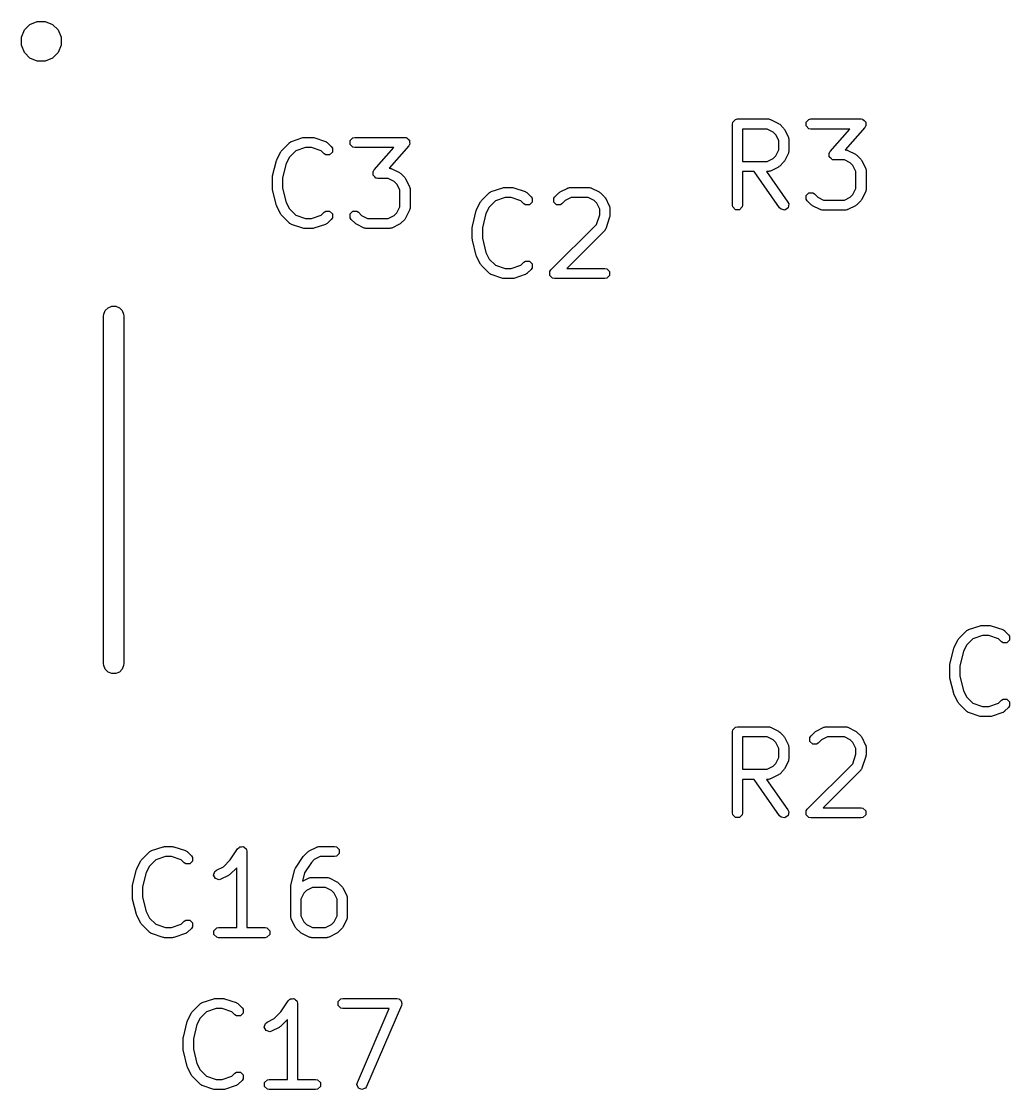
# Model space of a CAD drawing. Header units: inches. Extents: x 2.77 to 6.15, y -3.55 to -1.72.
# Drawn here: x 4.0883 to 4.4722, y -2.1425 to -1.7274 of the extents above; entities that cross this region are included whole.
import ezdxf

# ---------------------------------------------------------------- set-up
doc = ezdxf.new("R2010")
doc.units = ezdxf.units.IN
doc.header["$MEASUREMENT"] = 0
doc.layers.add('F.Silkscreen', color=41, linetype='CONTINUOUS', true_color=0xf2eda1)

msp = doc.modelspace()

# ---------------------------------------------------------------- linework, layer by layer
at = {"layer": 'F.Silkscreen', "linetype": 'CONTINUOUS'}
for p, q in [((4.08834, -1.73354), (4.08952, -1.7307)), ((4.08952, -1.7307), (4.09169, -1.72853)), ((4.09169, -1.72853), (4.09453, -1.72736)), ((4.09453, -1.72736), (4.0976, -1.72736)), ((4.0976, -1.72736), (4.10044, -1.72853)), ((4.10044, -1.72853), (4.10261, -1.7307)), ((4.10261, -1.7307), (4.10379, -1.73354)), ((4.08834, -1.73661), (4.08834, -1.73354)), ((4.10379, -1.73354), (4.10379, -1.73661)), ((4.08952, -1.73945), (4.08834, -1.73661)), ((4.09169, -1.74163), (4.08952, -1.73945)), ((4.10261, -1.73945), (4.10044, -1.74163)), ((4.10379, -1.73661), (4.10261, -1.73945)), ((4.09453, -1.7428), (4.09169, -1.74163)), ((4.0976, -1.7428), (4.09453, -1.7428)), ((4.10044, -1.74163), (4.0976, -1.7428)), ((4.36455, -1.76725), (4.3647, -1.76649)), ((4.36455, -1.79874), (4.36455, -1.76725)), ((4.3647, -1.76649), (4.36576, -1.76543)), ((4.36576, -1.76543), (4.36652, -1.76528)), ((4.36652, -1.76528), (4.37852, -1.76528)), ((4.37852, -1.76528), (4.37861, -1.7653)), ((4.37861, -1.7653), (4.37865, -1.76528)), ((4.37865, -1.76528), (4.37896, -1.76537)), ((4.37896, -1.76537), (4.37927, -1.76543)), ((4.37927, -1.76543), (4.3793, -1.76546)), ((4.3793, -1.76546), (4.3794, -1.76549)), ((4.3794, -1.76549), (4.3824, -1.76699)), ((4.3824, -1.76699), (4.38264, -1.76718)), ((4.38264, -1.76718), (4.38291, -1.76736)), ((4.38291, -1.76736), (4.38441, -1.76886)), ((4.39319, -1.76649), (4.39426, -1.76543)), ((4.39319, -1.768), (4.39319, -1.76649)), ((4.39426, -1.76907), (4.39319, -1.768)), ((4.39426, -1.76543), (4.39501, -1.76528)), ((4.39501, -1.76528), (4.41451, -1.76528)), ((4.41599, -1.76854), (4.40835, -1.77728)), ((4.41451, -1.76528), (4.41506, -1.76539)), ((4.41506, -1.76539), (4.41514, -1.76538)), ((4.41514, -1.76538), (4.41517, -1.76541)), ((4.41517, -1.76541), (4.41526, -1.76543)), ((4.41526, -1.76543), (4.41575, -1.76592)), ((4.41575, -1.76592), (4.41628, -1.76638)), ((4.41627, -1.76806), (4.41599, -1.76854)), ((4.41633, -1.768), (4.41627, -1.76806)), ((4.41628, -1.76638), (4.41628, -1.76645)), ((4.41628, -1.76645), (4.41633, -1.76649)), ((4.41633, -1.76649), (4.41633, -1.76719)), ((4.41633, -1.76719), (4.41638, -1.76788)), ((4.41638, -1.76788), (4.41633, -1.76796)), ((4.41633, -1.76796), (4.41633, -1.768)), ((4.19323, -1.77405), (4.19773, -1.77255)), ((4.19773, -1.77255), (4.19804, -1.77251)), ((4.19804, -1.77251), (4.19835, -1.77244)), ((4.19835, -1.77244), (4.20135, -1.77244)), ((4.20135, -1.77244), (4.20166, -1.77251)), ((4.20166, -1.77251), (4.20197, -1.77255)), ((4.20197, -1.77255), (4.20647, -1.77405)), ((4.21603, -1.77366), (4.21709, -1.77259)), ((4.21709, -1.77259), (4.21785, -1.77244)), ((4.21785, -1.77244), (4.23735, -1.77244)), ((4.23735, -1.77244), (4.23789, -1.77255)), ((4.23789, -1.77255), (4.23798, -1.77255)), ((4.23798, -1.77255), (4.23801, -1.77258)), ((4.23801, -1.77258), (4.2381, -1.77259)), ((4.2381, -1.77259), (4.23859, -1.77308)), ((4.37805, -1.76922), (4.36849, -1.76922)), ((4.36849, -1.76922), (4.36849, -1.78178)), ((4.38035, -1.77037), (4.37805, -1.76922)), ((4.3814, -1.77141), (4.38035, -1.77037)), ((4.38255, -1.77371), (4.3814, -1.77141)), ((4.38441, -1.76886), (4.38458, -1.76912)), ((4.38458, -1.76912), (4.38478, -1.76937)), ((4.38478, -1.76937), (4.38628, -1.77237)), ((4.38628, -1.77237), (4.3863, -1.77246)), ((4.3863, -1.77246), (4.38633, -1.77249)), ((4.38633, -1.77249), (4.38639, -1.7728)), ((4.39501, -1.76922), (4.39426, -1.76907)), ((4.41017, -1.76922), (4.39501, -1.76922)), ((4.40253, -1.77795), (4.41017, -1.76922)), ((4.18946, -1.77752), (4.19246, -1.77452)), ((4.19246, -1.77452), (4.19254, -1.77447)), ((4.19254, -1.77447), (4.19256, -1.77443)), ((4.19256, -1.77443), (4.19284, -1.77427)), ((4.19284, -1.77427), (4.1931, -1.77409)), ((4.1931, -1.77409), (4.19314, -1.77409)), ((4.19314, -1.77409), (4.19323, -1.77405)), ((4.19867, -1.77638), (4.19491, -1.77763)), ((4.20103, -1.77638), (4.19867, -1.77638)), ((4.20479, -1.77763), (4.20103, -1.77638)), ((4.20647, -1.77405), (4.20656, -1.77409)), ((4.20656, -1.77409), (4.2066, -1.77409)), ((4.2066, -1.77409), (4.20686, -1.77427)), ((4.20686, -1.77427), (4.20714, -1.77443)), ((4.20714, -1.77443), (4.20716, -1.77447)), ((4.20716, -1.77447), (4.20724, -1.77452)), ((4.20724, -1.77452), (4.20874, -1.77602)), ((4.20874, -1.77602), (4.20917, -1.77666)), ((4.20917, -1.77666), (4.20917, -1.77817)), ((4.21603, -1.77517), (4.21603, -1.77366)), ((4.21709, -1.77623), (4.21603, -1.77517)), ((4.21785, -1.77638), (4.21709, -1.77623)), ((4.23301, -1.77638), (4.21785, -1.77638)), ((4.22537, -1.78512), (4.23301, -1.77638)), ((4.23883, -1.77571), (4.23118, -1.78444)), ((4.23859, -1.77308), (4.23911, -1.77354)), ((4.23911, -1.77522), (4.23883, -1.77571)), ((4.23911, -1.77354), (4.23911, -1.77361)), ((4.23911, -1.77361), (4.23916, -1.77366)), ((4.23916, -1.77517), (4.23911, -1.77522)), ((4.23916, -1.77366), (4.23916, -1.77435)), ((4.23916, -1.77435), (4.23921, -1.77504)), ((4.23921, -1.77504), (4.23916, -1.77512)), ((4.23916, -1.77512), (4.23916, -1.77517)), ((4.38255, -1.77728), (4.38255, -1.77371)), ((4.38639, -1.7728), (4.38648, -1.77311)), ((4.38648, -1.77311), (4.38646, -1.77315)), ((4.38646, -1.77315), (4.38648, -1.77325)), ((4.38648, -1.77325), (4.38648, -1.77775)), ((4.18753, -1.78124), (4.18759, -1.78103)), ((4.18759, -1.78103), (4.18909, -1.77803)), ((4.18909, -1.77803), (4.18928, -1.77778)), ((4.18928, -1.77778), (4.18946, -1.77752)), ((4.19247, -1.78008), (4.19121, -1.7826)), ((4.19491, -1.77763), (4.19247, -1.78008)), ((4.20596, -1.7788), (4.20479, -1.77763)), ((4.2066, -1.77923), (4.20596, -1.7788)), ((4.2081, -1.77923), (4.2066, -1.77923)), ((4.20917, -1.77817), (4.2081, -1.77923)), ((4.37805, -1.78178), (4.38035, -1.78063)), ((4.38035, -1.78063), (4.3814, -1.77958)), ((4.3814, -1.77958), (4.38255, -1.77728)), ((4.38628, -1.77863), (4.38478, -1.78163)), ((4.3863, -1.77853), (4.38628, -1.77863)), ((4.38633, -1.7785), (4.3863, -1.77853)), ((4.38639, -1.77819), (4.38633, -1.7785)), ((4.38648, -1.77789), (4.38639, -1.77819)), ((4.38648, -1.77775), (4.38646, -1.77784)), ((4.38646, -1.77784), (4.38648, -1.77789)), ((4.40215, -1.77862), (4.40219, -1.77854)), ((4.40219, -1.77931), (4.40215, -1.77862)), ((4.40219, -1.77849), (4.40225, -1.77844)), ((4.40219, -1.77854), (4.40219, -1.77849)), ((4.40219, -1.78), (4.40219, -1.77931)), ((4.40224, -1.78005), (4.40219, -1.78)), ((4.40225, -1.78012), (4.40224, -1.78005)), ((4.40225, -1.77844), (4.40253, -1.77795)), ((4.40277, -1.78058), (4.40225, -1.78012)), ((4.40326, -1.78106), (4.40277, -1.78058)), ((4.40335, -1.78108), (4.40326, -1.78106)), ((4.40835, -1.77728), (4.40851, -1.77728)), ((4.40851, -1.77728), (4.40861, -1.7773)), ((4.40861, -1.7773), (4.40865, -1.77728)), ((4.40865, -1.77728), (4.40896, -1.77737)), ((4.40896, -1.77737), (4.40926, -1.77743)), ((4.40926, -1.77743), (4.4093, -1.77746)), ((4.4093, -1.77746), (4.40939, -1.77749)), ((4.40939, -1.77749), (4.41239, -1.77899)), ((4.41239, -1.77899), (4.41264, -1.77918)), ((4.41264, -1.77918), (4.4129, -1.77935)), ((4.4129, -1.77935), (4.4144, -1.78085)), ((4.4144, -1.78085), (4.41458, -1.78112)), ((4.18594, -1.78743), (4.18744, -1.78143)), ((4.18744, -1.78143), (4.18753, -1.78124)), ((4.19121, -1.7826), (4.18982, -1.78815)), ((4.22509, -1.7856), (4.22537, -1.78512)), ((4.23118, -1.78444), (4.23135, -1.78444)), ((4.23135, -1.78444), (4.23144, -1.78446)), ((4.23144, -1.78446), (4.23149, -1.78445)), ((4.23149, -1.78445), (4.23179, -1.78453)), ((4.23179, -1.78453), (4.2321, -1.78459)), ((4.2321, -1.78459), (4.23213, -1.78462)), ((4.23213, -1.78462), (4.23223, -1.78465)), ((4.23223, -1.78465), (4.23523, -1.78615)), ((4.36849, -1.78178), (4.37805, -1.78178)), ((4.3824, -1.78401), (4.3794, -1.78551)), ((4.38264, -1.78381), (4.3824, -1.78401)), ((4.38291, -1.78364), (4.38264, -1.78381)), ((4.38441, -1.78214), (4.38291, -1.78364)), ((4.38458, -1.78188), (4.38441, -1.78214)), ((4.38478, -1.78163), (4.38458, -1.78188)), ((4.40338, -1.78111), (4.40335, -1.78108)), ((4.40346, -1.78111), (4.40338, -1.78111)), ((4.40401, -1.78121), (4.40346, -1.78111)), ((4.40805, -1.78121), (4.40401, -1.78121)), ((4.41034, -1.78236), (4.40805, -1.78121)), ((4.41139, -1.78341), (4.41034, -1.78236)), ((4.41254, -1.78571), (4.41139, -1.78341)), ((4.41458, -1.78112), (4.41477, -1.78137)), ((4.41477, -1.78137), (4.41627, -1.78437)), ((4.41627, -1.78437), (4.4163, -1.78446)), ((4.4163, -1.78446), (4.41633, -1.78449)), ((4.41633, -1.78449), (4.41639, -1.7848)), ((4.41639, -1.7848), (4.41647, -1.78511)), ((4.41647, -1.78511), (4.41646, -1.78515)), ((4.41646, -1.78515), (4.41648, -1.78525)), ((4.18588, -1.78791), (4.18593, -1.78767)), ((4.18588, -1.79241), (4.18588, -1.78791)), ((4.18593, -1.78767), (4.18594, -1.78743)), ((4.18982, -1.78815), (4.18982, -1.79217)), ((4.22498, -1.78578), (4.22503, -1.7857)), ((4.22503, -1.78647), (4.22498, -1.78578)), ((4.22503, -1.78566), (4.22509, -1.7856)), ((4.22503, -1.7857), (4.22503, -1.78566)), ((4.22503, -1.78716), (4.22503, -1.78647)), ((4.22508, -1.78721), (4.22503, -1.78716)), ((4.22508, -1.78728), (4.22508, -1.78721)), ((4.2256, -1.78774), (4.22508, -1.78728)), ((4.22609, -1.78823), (4.2256, -1.78774)), ((4.22618, -1.78825), (4.22609, -1.78823)), ((4.22622, -1.78828), (4.22618, -1.78825)), ((4.2263, -1.78827), (4.22622, -1.78828)), ((4.22685, -1.78838), (4.2263, -1.78827)), ((4.23088, -1.78838), (4.22685, -1.78838)), ((4.23318, -1.78953), (4.23088, -1.78838)), ((4.23523, -1.78615), (4.23548, -1.78634)), ((4.23548, -1.78634), (4.23574, -1.78652)), ((4.23574, -1.78652), (4.23724, -1.78802)), ((4.23724, -1.78802), (4.23741, -1.78828)), ((4.23741, -1.78828), (4.23761, -1.78853)), ((4.23761, -1.78853), (4.23911, -1.79153)), ((4.37299, -1.78571), (4.36849, -1.78571)), ((4.36849, -1.78571), (4.36849, -1.79874)), ((4.3829, -1.79987), (4.37299, -1.78571)), ((4.37852, -1.78571), (4.3778, -1.78571)), ((4.3778, -1.78571), (4.38613, -1.79762)), ((4.37861, -1.7857), (4.37852, -1.78571)), ((4.37865, -1.78571), (4.37861, -1.7857)), ((4.37896, -1.78563), (4.37865, -1.78571)), ((4.37927, -1.78556), (4.37896, -1.78563)), ((4.3793, -1.78553), (4.37927, -1.78556)), ((4.3794, -1.78551), (4.3793, -1.78553)), ((4.41254, -1.79228), (4.41254, -1.78571)), ((4.41648, -1.78525), (4.41648, -1.79274)), ((4.18593, -1.79265), (4.18588, -1.79241)), ((4.18594, -1.79289), (4.18593, -1.79265)), ((4.18744, -1.79889), (4.18594, -1.79289)), ((4.18982, -1.79217), (4.19121, -1.79772)), ((4.23423, -1.79058), (4.23318, -1.78953)), ((4.23538, -1.79288), (4.23423, -1.79058)), ((4.23538, -1.79945), (4.23538, -1.79288)), ((4.23911, -1.79153), (4.23913, -1.79163)), ((4.23913, -1.79163), (4.23916, -1.79166)), ((4.23916, -1.79166), (4.23923, -1.79197)), ((4.23923, -1.79197), (4.23931, -1.79227)), ((4.23931, -1.79227), (4.23929, -1.79231)), ((4.23929, -1.79231), (4.23931, -1.79241)), ((4.23931, -1.79241), (4.23931, -1.79991)), ((4.27076, -1.79356), (4.27084, -1.79351)), ((4.27084, -1.79351), (4.27534, -1.79201)), ((4.27534, -1.79201), (4.27565, -1.79197)), ((4.27565, -1.79197), (4.27596, -1.79191)), ((4.27596, -1.79191), (4.27896, -1.79191)), ((4.27896, -1.79191), (4.27927, -1.79197)), ((4.27927, -1.79197), (4.27959, -1.79201)), ((4.27959, -1.79201), (4.28408, -1.79351)), ((4.28408, -1.79351), (4.28417, -1.79356)), ((4.29758, -1.79362), (4.30058, -1.79212)), ((4.30058, -1.79212), (4.30067, -1.79209)), ((4.30067, -1.79209), (4.30071, -1.79206)), ((4.30071, -1.79206), (4.30102, -1.792)), ((4.30102, -1.792), (4.30132, -1.79192)), ((4.30132, -1.79192), (4.30136, -1.79193)), ((4.30136, -1.79193), (4.30146, -1.79191)), ((4.30146, -1.79191), (4.30896, -1.79191)), ((4.30896, -1.79191), (4.30906, -1.79193)), ((4.30906, -1.79193), (4.3091, -1.79192)), ((4.3091, -1.79192), (4.3094, -1.792)), ((4.3094, -1.792), (4.30971, -1.79206)), ((4.30971, -1.79206), (4.30974, -1.79209)), ((4.30974, -1.79209), (4.30984, -1.79212)), ((4.30984, -1.79212), (4.31284, -1.79362)), ((4.41139, -1.79458), (4.41254, -1.79228)), ((4.41633, -1.7935), (4.4163, -1.79353)), ((4.41639, -1.79319), (4.41633, -1.7935)), ((4.41647, -1.79288), (4.41639, -1.79319)), ((4.41648, -1.79274), (4.41646, -1.79284)), ((4.41646, -1.79284), (4.41647, -1.79288)), ((4.2652, -1.8005), (4.2667, -1.7975)), ((4.2667, -1.7975), (4.2669, -1.79725)), ((4.2669, -1.79725), (4.26707, -1.79699)), ((4.26707, -1.79699), (4.27007, -1.79399)), ((4.27007, -1.79399), (4.27015, -1.79393)), ((4.27253, -1.7971), (4.27008, -1.79955)), ((4.27015, -1.79393), (4.27017, -1.79389)), ((4.27017, -1.79389), (4.27045, -1.79374)), ((4.27045, -1.79374), (4.27071, -1.79356)), ((4.27071, -1.79356), (4.27076, -1.79356)), ((4.27628, -1.79585), (4.27253, -1.7971)), ((4.27864, -1.79585), (4.27628, -1.79585)), ((4.2824, -1.7971), (4.27864, -1.79585)), ((4.28357, -1.79827), (4.2824, -1.7971)), ((4.28417, -1.79356), (4.28422, -1.79356)), ((4.28422, -1.79356), (4.28448, -1.79374)), ((4.28448, -1.79374), (4.28475, -1.79389)), ((4.28475, -1.79389), (4.28477, -1.79393)), ((4.28477, -1.79393), (4.28485, -1.79399)), ((4.28485, -1.79399), (4.28635, -1.79549)), ((4.28678, -1.79763), (4.28572, -1.7987)), ((4.28635, -1.79549), (4.28678, -1.79613)), ((4.28678, -1.79613), (4.28678, -1.79763)), ((4.29514, -1.79613), (4.29557, -1.79549)), ((4.29514, -1.79763), (4.29514, -1.79613)), ((4.29621, -1.7987), (4.29514, -1.79763)), ((4.29557, -1.79549), (4.29707, -1.79399)), ((4.29707, -1.79399), (4.29733, -1.79381)), ((4.29733, -1.79381), (4.29758, -1.79362)), ((4.29963, -1.797), (4.29835, -1.79827)), ((4.30192, -1.79585), (4.29963, -1.797)), ((4.30849, -1.79585), (4.30192, -1.79585)), ((4.31079, -1.797), (4.30849, -1.79585)), ((4.31184, -1.79805), (4.31079, -1.797)), ((4.31284, -1.79362), (4.31309, -1.79381)), ((4.31309, -1.79381), (4.31335, -1.79399)), ((4.31335, -1.79399), (4.31485, -1.79549)), ((4.31485, -1.79549), (4.31503, -1.79575)), ((4.31503, -1.79575), (4.31522, -1.796)), ((4.31522, -1.796), (4.31672, -1.799)), ((4.38613, -1.79762), (4.38644, -1.79832)), ((4.39319, -1.79499), (4.39426, -1.79393)), ((4.39319, -1.7965), (4.39319, -1.79499)), ((4.39362, -1.79714), (4.39319, -1.7965)), ((4.39512, -1.79864), (4.39362, -1.79714)), ((4.39426, -1.79393), (4.39577, -1.79393)), ((4.39577, -1.79393), (4.39641, -1.79435)), ((4.39641, -1.79435), (4.39768, -1.79563)), ((4.39768, -1.79563), (4.39998, -1.79678)), ((4.39998, -1.79678), (4.40805, -1.79678)), ((4.40805, -1.79678), (4.41034, -1.79563)), ((4.41034, -1.79563), (4.41139, -1.79458)), ((4.4144, -1.79714), (4.4129, -1.79864)), ((4.41458, -1.79687), (4.4144, -1.79714)), ((4.41477, -1.79662), (4.41458, -1.79687)), ((4.41627, -1.79363), (4.41477, -1.79662)), ((4.4163, -1.79353), (4.41627, -1.79363)), ((4.18753, -1.79908), (4.18744, -1.79889)), ((4.18759, -1.79929), (4.18753, -1.79908)), ((4.18909, -1.80229), (4.18759, -1.79929)), ((4.19121, -1.79772), (4.19247, -1.80024)), ((4.19247, -1.80024), (4.19491, -1.80269)), ((4.20479, -1.80269), (4.20596, -1.80152)), ((4.20596, -1.80152), (4.2066, -1.80109)), ((4.2066, -1.80109), (4.2081, -1.80109)), ((4.2081, -1.80109), (4.20917, -1.80216)), ((4.21603, -1.80216), (4.21709, -1.80109)), ((4.21709, -1.80109), (4.2186, -1.80109)), ((4.2186, -1.80109), (4.21924, -1.80152)), ((4.21924, -1.80152), (4.22051, -1.80279)), ((4.23318, -1.80279), (4.23423, -1.80174)), ((4.23423, -1.80174), (4.23538, -1.79945)), ((4.23911, -1.80079), (4.23761, -1.80379)), ((4.23913, -1.8007), (4.23911, -1.80079)), ((4.23916, -1.80066), (4.23913, -1.8007)), ((4.23923, -1.80035), (4.23916, -1.80066)), ((4.23931, -1.80005), (4.23923, -1.80035)), ((4.23931, -1.79991), (4.23929, -1.80001)), ((4.23929, -1.80001), (4.23931, -1.80005)), ((4.26355, -1.8069), (4.26505, -1.8009)), ((4.26505, -1.8009), (4.26515, -1.80071)), ((4.26515, -1.80071), (4.2652, -1.8005)), ((4.27008, -1.79955), (4.26882, -1.80207)), ((4.28421, -1.7987), (4.28357, -1.79827)), ((4.28572, -1.7987), (4.28421, -1.7987)), ((4.29771, -1.7987), (4.29621, -1.7987)), ((4.29835, -1.79827), (4.29771, -1.7987)), ((4.31299, -1.80034), (4.31184, -1.79805)), ((4.31299, -1.80256), (4.31299, -1.80034)), ((4.31672, -1.799), (4.31675, -1.79909)), ((4.31675, -1.79909), (4.31678, -1.79913)), ((4.31678, -1.79913), (4.31684, -1.79944)), ((4.31684, -1.79944), (4.31692, -1.79974)), ((4.31692, -1.79974), (4.31691, -1.79978)), ((4.31691, -1.79978), (4.31693, -1.79988)), ((4.31693, -1.79988), (4.31693, -1.80288)), ((4.3647, -1.7995), (4.36455, -1.79874)), ((4.36576, -1.80056), (4.3647, -1.7995)), ((4.36727, -1.80056), (4.36576, -1.80056)), ((4.36834, -1.7995), (4.36727, -1.80056)), ((4.36849, -1.79874), (4.36834, -1.7995)), ((4.38346, -1.8004), (4.3829, -1.79987)), ((4.38494, -1.80067), (4.38346, -1.8004)), ((4.38617, -1.7998), (4.38494, -1.80067)), ((4.38644, -1.79832), (4.38617, -1.7998)), ((4.39538, -1.79881), (4.39512, -1.79864)), ((4.39563, -1.799), (4.39538, -1.79881)), ((4.39863, -1.8005), (4.39563, -1.799)), ((4.39873, -1.80053), (4.39863, -1.8005)), ((4.39876, -1.80056), (4.39873, -1.80053)), ((4.39907, -1.80062), (4.39876, -1.80056)), ((4.39937, -1.80071), (4.39907, -1.80062)), ((4.39942, -1.80069), (4.39937, -1.80071)), ((4.39951, -1.80071), (4.39942, -1.80069)), ((4.40851, -1.80071), (4.39951, -1.80071)), ((4.40861, -1.80069), (4.40851, -1.80071)), ((4.40865, -1.80071), (4.40861, -1.80069)), ((4.40896, -1.80062), (4.40865, -1.80071)), ((4.40926, -1.80056), (4.40896, -1.80062)), ((4.4093, -1.80053), (4.40926, -1.80056)), ((4.40939, -1.8005), (4.4093, -1.80053)), ((4.41239, -1.799), (4.40939, -1.8005)), ((4.41264, -1.79881), (4.41239, -1.799)), ((4.4129, -1.79864), (4.41264, -1.79881)), ((4.18928, -1.80254), (4.18909, -1.80229)), ((4.18946, -1.8028), (4.18928, -1.80254)), ((4.19246, -1.8058), (4.18946, -1.8028)), ((4.19254, -1.80586), (4.19246, -1.8058)), ((4.19256, -1.8059), (4.19254, -1.80586)), ((4.19284, -1.80605), (4.19256, -1.8059)), ((4.19491, -1.80269), (4.19867, -1.80394)), ((4.19867, -1.80394), (4.20103, -1.80394)), ((4.20103, -1.80394), (4.20479, -1.80269)), ((4.20714, -1.8059), (4.20686, -1.80605)), ((4.20716, -1.80586), (4.20714, -1.8059)), ((4.20724, -1.8058), (4.20716, -1.80586)), ((4.20874, -1.8043), (4.20724, -1.8058)), ((4.20917, -1.80366), (4.20874, -1.8043)), ((4.20917, -1.80216), (4.20917, -1.80366)), ((4.21603, -1.80366), (4.21603, -1.80216)), ((4.21646, -1.8043), (4.21603, -1.80366)), ((4.21796, -1.8058), (4.21646, -1.8043)), ((4.21822, -1.80598), (4.21796, -1.8058)), ((4.21847, -1.80617), (4.21822, -1.80598)), ((4.22051, -1.80279), (4.22281, -1.80394)), ((4.22281, -1.80394), (4.23088, -1.80394)), ((4.23088, -1.80394), (4.23318, -1.80279)), ((4.23548, -1.80598), (4.23523, -1.80617)), ((4.23574, -1.8058), (4.23548, -1.80598)), ((4.23724, -1.8043), (4.23574, -1.8058)), ((4.23741, -1.80404), (4.23724, -1.8043)), ((4.23761, -1.80379), (4.23741, -1.80404)), ((4.26882, -1.80207), (4.26743, -1.80762)), ((4.31174, -1.80632), (4.31299, -1.80256)), ((4.31683, -1.8035), (4.31533, -1.808)), ((4.31687, -1.80319), (4.31683, -1.8035)), ((4.31693, -1.80288), (4.31687, -1.80319)), ((4.1931, -1.80623), (4.19284, -1.80605)), ((4.19314, -1.80623), (4.1931, -1.80623)), ((4.19323, -1.80628), (4.19314, -1.80623)), ((4.19773, -1.80778), (4.19323, -1.80628)), ((4.19804, -1.80782), (4.19773, -1.80778)), ((4.19835, -1.80788), (4.19804, -1.80782)), ((4.20135, -1.80788), (4.19835, -1.80788)), ((4.20166, -1.80782), (4.20135, -1.80788)), ((4.20197, -1.80778), (4.20166, -1.80782)), ((4.20647, -1.80628), (4.20197, -1.80778)), ((4.20656, -1.80623), (4.20647, -1.80628)), ((4.2066, -1.80623), (4.20656, -1.80623)), ((4.20686, -1.80605), (4.2066, -1.80623)), ((4.22147, -1.80767), (4.21847, -1.80617)), ((4.22156, -1.8077), (4.22147, -1.80767)), ((4.22159, -1.80773), (4.22156, -1.8077)), ((4.2219, -1.80779), (4.22159, -1.80773)), ((4.22221, -1.80787), (4.2219, -1.80779)), ((4.22225, -1.80786), (4.22221, -1.80787)), ((4.22235, -1.80788), (4.22225, -1.80786)), ((4.23135, -1.80788), (4.22235, -1.80788)), ((4.23144, -1.80786), (4.23135, -1.80788)), ((4.23149, -1.80787), (4.23144, -1.80786)), ((4.23179, -1.80779), (4.23149, -1.80787)), ((4.2321, -1.80773), (4.23179, -1.80779)), ((4.23213, -1.8077), (4.2321, -1.80773)), ((4.23223, -1.80767), (4.23213, -1.8077)), ((4.23523, -1.80617), (4.23223, -1.80767)), ((4.2635, -1.80738), (4.26354, -1.80714)), ((4.2635, -1.81188), (4.2635, -1.80738)), ((4.26354, -1.80714), (4.26355, -1.8069)), ((4.26743, -1.80762), (4.26743, -1.81164)), ((4.29407, -1.82398), (4.31174, -1.80632)), ((4.31485, -1.80877), (4.30021, -1.82341)), ((4.31491, -1.80869), (4.31485, -1.80877)), ((4.31495, -1.80867), (4.31491, -1.80869)), ((4.3151, -1.80839), (4.31495, -1.80867)), ((4.31528, -1.80813), (4.3151, -1.80839)), ((4.31533, -1.808), (4.31528, -1.80809)), ((4.31528, -1.80809), (4.31528, -1.80813)), ((4.26354, -1.81211), (4.2635, -1.81188)), ((4.26355, -1.81236), (4.26354, -1.81211)), ((4.26505, -1.81835), (4.26355, -1.81236)), ((4.26743, -1.81164), (4.26882, -1.81719)), ((4.26515, -1.81855), (4.26505, -1.81835)), ((4.26882, -1.81719), (4.27008, -1.81971)), ((4.2652, -1.81876), (4.26515, -1.81855)), ((4.2667, -1.82176), (4.2652, -1.81876)), ((4.2669, -1.82201), (4.2667, -1.82176)), ((4.26707, -1.82227), (4.2669, -1.82201)), ((4.27007, -1.82527), (4.26707, -1.82227)), ((4.27008, -1.81971), (4.27253, -1.82216)), ((4.27253, -1.82216), (4.27628, -1.82341)), ((4.27864, -1.82341), (4.2824, -1.82216)), ((4.2824, -1.82216), (4.28357, -1.82098)), ((4.28357, -1.82098), (4.28421, -1.82056)), ((4.28421, -1.82056), (4.28572, -1.82056)), ((4.28572, -1.82056), (4.28678, -1.82162)), ((4.28678, -1.82162), (4.28678, -1.82313)), ((4.27015, -1.82532), (4.27007, -1.82527)), ((4.27017, -1.82536), (4.27015, -1.82532)), ((4.27045, -1.82552), (4.27017, -1.82536)), ((4.27071, -1.8257), (4.27045, -1.82552)), ((4.27076, -1.8257), (4.27071, -1.8257)), ((4.27084, -1.82574), (4.27076, -1.8257)), ((4.27534, -1.82724), (4.27084, -1.82574)), ((4.27628, -1.82341), (4.27864, -1.82341)), ((4.28408, -1.82574), (4.27959, -1.82724)), ((4.28417, -1.8257), (4.28408, -1.82574)), ((4.28422, -1.8257), (4.28417, -1.8257)), ((4.28448, -1.82552), (4.28422, -1.8257)), ((4.28475, -1.82536), (4.28448, -1.82552)), ((4.28477, -1.82532), (4.28475, -1.82536)), ((4.28485, -1.82527), (4.28477, -1.82532)), ((4.28635, -1.82377), (4.28485, -1.82527)), ((4.28678, -1.82313), (4.28635, -1.82377)), ((4.29364, -1.82462), (4.29407, -1.82398)), ((4.29364, -1.82613), (4.29364, -1.82462)), ((4.29471, -1.82719), (4.29364, -1.82613)), ((4.30021, -1.82341), (4.31496, -1.82341)), ((4.31496, -1.82341), (4.31571, -1.82356)), ((4.31571, -1.82356), (4.31678, -1.82462)), ((4.31678, -1.82613), (4.31571, -1.82719)), ((4.31678, -1.82462), (4.31678, -1.82613)), ((4.27565, -1.82728), (4.27534, -1.82724)), ((4.27596, -1.82734), (4.27565, -1.82728)), ((4.27896, -1.82734), (4.27596, -1.82734)), ((4.27927, -1.82728), (4.27896, -1.82734)), ((4.27959, -1.82724), (4.27927, -1.82728)), ((4.29546, -1.82734), (4.29471, -1.82719)), ((4.31496, -1.82734), (4.29546, -1.82734)), ((4.31571, -1.82719), (4.31496, -1.82734)), ((4.12094, -1.83976), (4.12203, -1.83868)), ((4.12203, -1.83868), (4.12344, -1.83809)), ((4.12344, -1.83809), (4.12498, -1.83809)), ((4.12498, -1.83809), (4.1264, -1.83868)), ((4.1264, -1.83868), (4.12749, -1.83976)), ((4.12028, -1.84195), (4.12035, -1.84118)), ((4.12028, -1.97695), (4.12028, -1.84195)), ((4.12035, -1.84118), (4.12094, -1.83976)), ((4.12749, -1.83976), (4.12807, -1.84118)), ((4.12807, -1.84118), (4.12815, -1.84195)), ((4.12815, -1.84195), (4.12815, -1.97695)), ((4.45621, -1.96378), (4.4563, -1.96373)), ((4.4563, -1.96373), (4.4608, -1.96223)), ((4.4608, -1.96223), (4.46111, -1.96219)), ((4.46111, -1.96219), (4.46142, -1.96213)), ((4.46142, -1.96213), (4.46442, -1.96213)), ((4.46442, -1.96213), (4.46473, -1.96219)), ((4.46473, -1.96219), (4.46504, -1.96223)), ((4.46504, -1.96223), (4.46954, -1.96373)), ((4.46954, -1.96373), (4.46963, -1.96378)), ((4.45066, -1.97072), (4.45216, -1.96772)), ((4.45216, -1.96772), (4.45235, -1.96747)), ((4.45235, -1.96747), (4.45253, -1.96721)), ((4.45253, -1.96721), (4.45553, -1.96421)), ((4.45553, -1.96421), (4.45561, -1.96415)), ((4.45798, -1.96732), (4.45554, -1.96976)), ((4.45561, -1.96415), (4.45563, -1.96411)), ((4.45563, -1.96411), (4.45591, -1.96395)), ((4.45591, -1.96395), (4.45617, -1.96378)), ((4.45617, -1.96378), (4.45621, -1.96378)), ((4.46174, -1.96607), (4.45798, -1.96732)), ((4.4641, -1.96607), (4.46174, -1.96607)), ((4.46786, -1.96732), (4.4641, -1.96607)), ((4.46903, -1.96849), (4.46786, -1.96732)), ((4.46963, -1.96378), (4.46967, -1.96378)), ((4.46967, -1.96378), (4.46994, -1.96395)), ((4.46994, -1.96395), (4.47021, -1.96411)), ((4.47021, -1.96411), (4.47023, -1.96415)), ((4.47023, -1.96415), (4.47031, -1.96421)), ((4.47031, -1.96421), (4.47181, -1.96571)), ((4.47224, -1.96785), (4.47117, -1.96892)), ((4.47181, -1.96571), (4.47224, -1.96634)), ((4.47224, -1.96634), (4.47224, -1.96785)), ((4.44901, -1.97712), (4.45051, -1.97112)), ((4.45051, -1.97112), (4.4506, -1.97092)), ((4.4506, -1.97092), (4.45066, -1.97072)), ((4.45554, -1.96976), (4.45428, -1.97228)), ((4.46967, -1.96892), (4.46903, -1.96849)), ((4.47117, -1.96892), (4.46967, -1.96892)), ((4.45428, -1.97228), (4.45289, -1.97784)), ((4.12035, -1.97772), (4.12028, -1.97695)), ((4.12094, -1.97914), (4.12035, -1.97772)), ((4.12203, -1.98022), (4.12094, -1.97914)), ((4.12344, -1.98081), (4.12203, -1.98022)), ((4.1264, -1.98022), (4.12498, -1.98081)), ((4.12749, -1.97914), (4.1264, -1.98022)), ((4.12807, -1.97772), (4.12749, -1.97914)), ((4.12815, -1.97695), (4.12807, -1.97772)), ((4.44895, -1.9776), (4.449, -1.97736)), ((4.44895, -1.9821), (4.44895, -1.9776)), ((4.449, -1.97736), (4.44901, -1.97712)), ((4.45289, -1.97784), (4.45289, -1.98185)), ((4.12498, -1.98081), (4.12344, -1.98081)), ((4.449, -1.98233), (4.44895, -1.9821)), ((4.44901, -1.98257), (4.449, -1.98233)), ((4.45051, -1.98857), (4.44901, -1.98257)), ((4.45289, -1.98185), (4.45428, -1.98741)), ((4.4506, -1.98877), (4.45051, -1.98857)), ((4.45428, -1.98741), (4.45554, -1.98993)), ((4.45066, -1.98898), (4.4506, -1.98877)), ((4.45216, -1.99198), (4.45066, -1.98898)), ((4.45235, -1.99222), (4.45216, -1.99198)), ((4.45253, -1.99249), (4.45235, -1.99222)), ((4.45553, -1.99549), (4.45253, -1.99249)), ((4.45554, -1.98993), (4.45798, -1.99237)), ((4.45798, -1.99237), (4.46174, -1.99363)), ((4.4641, -1.99363), (4.46786, -1.99237)), ((4.46786, -1.99237), (4.46903, -1.9912)), ((4.46903, -1.9912), (4.46967, -1.99078)), ((4.46967, -1.99078), (4.47117, -1.99078)), ((4.47117, -1.99078), (4.47224, -1.99184)), ((4.47224, -1.99184), (4.47224, -1.99335)), ((4.45561, -1.99554), (4.45553, -1.99549)), ((4.45563, -1.99558), (4.45561, -1.99554)), ((4.45591, -1.99574), (4.45563, -1.99558)), ((4.45617, -1.99591), (4.45591, -1.99574)), ((4.45621, -1.99591), (4.45617, -1.99591)), ((4.4563, -1.99596), (4.45621, -1.99591)), ((4.4608, -1.99746), (4.4563, -1.99596)), ((4.46174, -1.99363), (4.4641, -1.99363)), ((4.46954, -1.99596), (4.46504, -1.99746)), ((4.46963, -1.99591), (4.46954, -1.99596)), ((4.46967, -1.99591), (4.46963, -1.99591)), ((4.46994, -1.99574), (4.46967, -1.99591)), ((4.47021, -1.99558), (4.46994, -1.99574)), ((4.47023, -1.99554), (4.47021, -1.99558)), ((4.47031, -1.99549), (4.47023, -1.99554)), ((4.47181, -1.99399), (4.47031, -1.99549)), ((4.47224, -1.99335), (4.47181, -1.99399)), ((4.46111, -1.9975), (4.4608, -1.99746)), ((4.46142, -1.99756), (4.46111, -1.9975)), ((4.46442, -1.99756), (4.46142, -1.99756)), ((4.46473, -1.9975), (4.46442, -1.99756)), ((4.46504, -1.99746), (4.46473, -1.9975)), ((4.36455, -2.00347), (4.3647, -2.00271)), ((4.36455, -2.03496), (4.36455, -2.00347)), ((4.3647, -2.00271), (4.36576, -2.00165)), ((4.36576, -2.00165), (4.36652, -2.0015)), ((4.36652, -2.0015), (4.37852, -2.0015)), ((4.37852, -2.0015), (4.37861, -2.00152)), ((4.37861, -2.00152), (4.37865, -2.0015)), ((4.37865, -2.0015), (4.37896, -2.00159)), ((4.37896, -2.00159), (4.37927, -2.00165)), ((4.37927, -2.00165), (4.3793, -2.00168)), ((4.3793, -2.00168), (4.3794, -2.00171)), ((4.3794, -2.00171), (4.3824, -2.00321)), ((4.3824, -2.00321), (4.38264, -2.0034)), ((4.38264, -2.0034), (4.38291, -2.00358)), ((4.38291, -2.00358), (4.38441, -2.00508)), ((4.38441, -2.00508), (4.38458, -2.00534)), ((4.39469, -2.00571), (4.39512, -2.00508)), ((4.39512, -2.00508), (4.39662, -2.00358)), ((4.39662, -2.00358), (4.39688, -2.0034)), ((4.39688, -2.0034), (4.39713, -2.00321)), ((4.39713, -2.00321), (4.40013, -2.00171)), ((4.40013, -2.00171), (4.40023, -2.00168)), ((4.40023, -2.00168), (4.40026, -2.00165)), ((4.40026, -2.00165), (4.40057, -2.00159)), ((4.40057, -2.00159), (4.40087, -2.0015)), ((4.40087, -2.0015), (4.40092, -2.00152)), ((4.40092, -2.00152), (4.40101, -2.0015)), ((4.40101, -2.0015), (4.40851, -2.0015)), ((4.40851, -2.0015), (4.40861, -2.00152)), ((4.40861, -2.00152), (4.40865, -2.0015)), ((4.40865, -2.0015), (4.40896, -2.00159)), ((4.40896, -2.00159), (4.40926, -2.00165)), ((4.40926, -2.00165), (4.4093, -2.00168)), ((4.4093, -2.00168), (4.40939, -2.00171)), ((4.40939, -2.00171), (4.41239, -2.00321)), ((4.41239, -2.00321), (4.41264, -2.0034)), ((4.41264, -2.0034), (4.4129, -2.00358)), ((4.4129, -2.00358), (4.4144, -2.00508)), ((4.4144, -2.00508), (4.41458, -2.00534)), ((4.37805, -2.00544), (4.36849, -2.00544)), ((4.36849, -2.00544), (4.36849, -2.018)), ((4.38035, -2.00659), (4.37805, -2.00544)), ((4.3814, -2.00763), (4.38035, -2.00659)), ((4.38255, -2.00993), (4.3814, -2.00763)), ((4.38458, -2.00534), (4.38478, -2.00559)), ((4.38478, -2.00559), (4.38628, -2.00859)), ((4.38628, -2.00859), (4.3863, -2.00868)), ((4.3863, -2.00868), (4.38633, -2.00871)), ((4.38633, -2.00871), (4.38639, -2.00902)), ((4.38639, -2.00902), (4.38648, -2.00933)), ((4.38648, -2.00933), (4.38646, -2.00937)), ((4.38646, -2.00937), (4.38648, -2.00947)), ((4.39469, -2.00722), (4.39469, -2.00571)), ((4.39576, -2.00829), (4.39469, -2.00722)), ((4.39727, -2.00829), (4.39576, -2.00829)), ((4.3979, -2.00786), (4.39727, -2.00829)), ((4.39918, -2.00659), (4.3979, -2.00786)), ((4.40148, -2.00544), (4.39918, -2.00659)), ((4.40805, -2.00544), (4.40148, -2.00544)), ((4.41034, -2.00659), (4.40805, -2.00544)), ((4.41139, -2.00763), (4.41034, -2.00659)), ((4.41254, -2.00993), (4.41139, -2.00763)), ((4.41458, -2.00534), (4.41477, -2.00559)), ((4.41477, -2.00559), (4.41627, -2.00859)), ((4.41627, -2.00859), (4.4163, -2.00868)), ((4.4163, -2.00868), (4.41633, -2.00871)), ((4.41633, -2.00871), (4.41639, -2.00902)), ((4.41639, -2.00902), (4.41647, -2.00933)), ((4.41647, -2.00933), (4.41646, -2.00937)), ((4.41646, -2.00937), (4.41648, -2.00947)), ((4.3814, -2.0158), (4.38255, -2.0135)), ((4.38255, -2.0135), (4.38255, -2.00993)), ((4.38648, -2.00947), (4.38648, -2.01397)), ((4.41129, -2.0159), (4.41254, -2.01215)), ((4.41254, -2.01215), (4.41254, -2.00993)), ((4.41638, -2.01309), (4.41488, -2.01759)), ((4.41642, -2.01278), (4.41638, -2.01309)), ((4.41648, -2.01247), (4.41642, -2.01278)), ((4.41648, -2.00947), (4.41648, -2.01247)), ((4.37805, -2.018), (4.38035, -2.01685)), ((4.38035, -2.01685), (4.3814, -2.0158)), ((4.38628, -2.01485), (4.38478, -2.01785)), ((4.3863, -2.01475), (4.38628, -2.01485)), ((4.38633, -2.01472), (4.3863, -2.01475)), ((4.38639, -2.01441), (4.38633, -2.01472)), ((4.38648, -2.01411), (4.38639, -2.01441)), ((4.38648, -2.01397), (4.38646, -2.01406)), ((4.38646, -2.01406), (4.38648, -2.01411)), ((4.39362, -2.03357), (4.41129, -2.0159)), ((4.41488, -2.01759), (4.41483, -2.01767)), ((4.41483, -2.01767), (4.41483, -2.01772)), ((4.36849, -2.018), (4.37805, -2.018)), ((4.37896, -2.02185), (4.37865, -2.02193)), ((4.37927, -2.02178), (4.37896, -2.02185)), ((4.3793, -2.02175), (4.37927, -2.02178)), ((4.3794, -2.02173), (4.3793, -2.02175)), ((4.3824, -2.02023), (4.3794, -2.02173)), ((4.38264, -2.02003), (4.3824, -2.02023)), ((4.38291, -2.01986), (4.38264, -2.02003)), ((4.38441, -2.01836), (4.38291, -2.01986)), ((4.38458, -2.0181), (4.38441, -2.01836)), ((4.38478, -2.01785), (4.38458, -2.0181)), ((4.4144, -2.01836), (4.39977, -2.033)), ((4.41446, -2.01828), (4.4144, -2.01836)), ((4.4145, -2.01826), (4.41446, -2.01828)), ((4.41465, -2.01798), (4.4145, -2.01826)), ((4.41483, -2.01772), (4.41465, -2.01798)), ((4.37299, -2.02193), (4.36849, -2.02193)), ((4.36849, -2.02193), (4.36849, -2.03496)), ((4.3829, -2.03609), (4.37299, -2.02193)), ((4.37852, -2.02193), (4.3778, -2.02193)), ((4.3778, -2.02193), (4.38613, -2.03384)), ((4.37861, -2.02192), (4.37852, -2.02193)), ((4.37865, -2.02193), (4.37861, -2.02192)), ((4.38613, -2.03384), (4.38644, -2.03454)), ((4.39319, -2.03421), (4.39362, -2.03357)), ((4.39319, -2.03572), (4.39319, -2.03421)), ((4.39977, -2.033), (4.41451, -2.033)), ((4.41451, -2.033), (4.41526, -2.03315)), ((4.41526, -2.03315), (4.41633, -2.03421)), ((4.41633, -2.03421), (4.41633, -2.03572)), ((4.3647, -2.03572), (4.36455, -2.03496)), ((4.36576, -2.03678), (4.3647, -2.03572)), ((4.36727, -2.03678), (4.36576, -2.03678)), ((4.36834, -2.03572), (4.36727, -2.03678)), ((4.36849, -2.03496), (4.36834, -2.03572)), ((4.38346, -2.03662), (4.3829, -2.03609)), ((4.38494, -2.03689), (4.38346, -2.03662)), ((4.38617, -2.03602), (4.38494, -2.03689)), ((4.38644, -2.03454), (4.38617, -2.03602)), ((4.39426, -2.03678), (4.39319, -2.03572)), ((4.39501, -2.03693), (4.39426, -2.03678)), ((4.41451, -2.03693), (4.39501, -2.03693)), ((4.41526, -2.03678), (4.41451, -2.03693)), ((4.41633, -2.03572), (4.41526, -2.03678)), ((4.13509, -2.05311), (4.13809, -2.05011)), ((4.13809, -2.05011), (4.13817, -2.05006)), ((4.13817, -2.05006), (4.13819, -2.05002)), ((4.13819, -2.05002), (4.13847, -2.04986)), ((4.13847, -2.04986), (4.13873, -2.04968)), ((4.13873, -2.04968), (4.13877, -2.04968)), ((4.13877, -2.04968), (4.13886, -2.04964)), ((4.13886, -2.04964), (4.14336, -2.04814)), ((4.14336, -2.04814), (4.14367, -2.0481)), ((4.14367, -2.0481), (4.14398, -2.04804)), ((4.14398, -2.04804), (4.14698, -2.04804)), ((4.14698, -2.04804), (4.14729, -2.0481)), ((4.14729, -2.0481), (4.1476, -2.04814)), ((4.1476, -2.04814), (4.1521, -2.04964)), ((4.1521, -2.04964), (4.15219, -2.04968)), ((4.15219, -2.04968), (4.15223, -2.04968)), ((4.15223, -2.04968), (4.1525, -2.04986)), ((4.1525, -2.04986), (4.15277, -2.05002)), ((4.15277, -2.05002), (4.15279, -2.05006)), ((4.15279, -2.05006), (4.15287, -2.05011)), ((4.15287, -2.05011), (4.15437, -2.05161)), ((4.16945, -2.05325), (4.17234, -2.04891)), ((4.17234, -2.04891), (4.17288, -2.04837)), ((4.17288, -2.04837), (4.17308, -2.04833)), ((4.17308, -2.04833), (4.17322, -2.04819)), ((4.17322, -2.04819), (4.1738, -2.04819)), ((4.1738, -2.04819), (4.17436, -2.04807)), ((4.17436, -2.04807), (4.17453, -2.04819)), ((4.17453, -2.04819), (4.17473, -2.04819)), ((4.17473, -2.04819), (4.17514, -2.04859)), ((4.17514, -2.04859), (4.17561, -2.04891)), ((4.17561, -2.04891), (4.17565, -2.04911)), ((4.17565, -2.04911), (4.1758, -2.04925)), ((4.1758, -2.04925), (4.17595, -2.05)), ((4.17595, -2.05), (4.17595, -2.07953)), ((4.19808, -2.05161), (4.19958, -2.05011)), ((4.19958, -2.05011), (4.19985, -2.04994)), ((4.19985, -2.04994), (4.20009, -2.04974)), ((4.20009, -2.04974), (4.20309, -2.04824)), ((4.20309, -2.04824), (4.20319, -2.04822)), ((4.20319, -2.04822), (4.20322, -2.04819)), ((4.20322, -2.04819), (4.20353, -2.04812)), ((4.20353, -2.04812), (4.20383, -2.04804)), ((4.20383, -2.04804), (4.20388, -2.04805)), ((4.20388, -2.04805), (4.20397, -2.04804)), ((4.20397, -2.04804), (4.20997, -2.04804)), ((4.20997, -2.04804), (4.21073, -2.04819)), ((4.21073, -2.04819), (4.21179, -2.04925)), ((4.21179, -2.05076), (4.21073, -2.05182)), ((4.21179, -2.04925), (4.21179, -2.05076)), ((4.13322, -2.05662), (4.13472, -2.05362)), ((4.13472, -2.05362), (4.13492, -2.05337)), ((4.13492, -2.05337), (4.13509, -2.05311)), ((4.14055, -2.05322), (4.1381, -2.05567)), ((4.1443, -2.05197), (4.14055, -2.05322)), ((4.14666, -2.05197), (4.1443, -2.05197)), ((4.15042, -2.05322), (4.14666, -2.05197)), ((4.15159, -2.0544), (4.15042, -2.05322)), ((4.15223, -2.05482), (4.15159, -2.0544)), ((4.15373, -2.05482), (4.15223, -2.05482)), ((4.1548, -2.05376), (4.15373, -2.05482)), ((4.15437, -2.05161), (4.1548, -2.05225)), ((4.1548, -2.05225), (4.1548, -2.05376)), ((4.16681, -2.05588), (4.16945, -2.05325)), ((4.19484, -2.05641), (4.19784, -2.05191)), ((4.19784, -2.05191), (4.19797, -2.05177)), ((4.19797, -2.05177), (4.19808, -2.05161)), ((4.201, -2.05426), (4.1983, -2.05831)), ((4.20214, -2.05312), (4.201, -2.05426)), ((4.20444, -2.05197), (4.20214, -2.05312)), ((4.20997, -2.05197), (4.20444, -2.05197)), ((4.21073, -2.05182), (4.20997, -2.05197)), ((4.13157, -2.06302), (4.13307, -2.05703)), ((4.13307, -2.05703), (4.13317, -2.05683)), ((4.13317, -2.05683), (4.13322, -2.05662)), ((4.13684, -2.05819), (4.13545, -2.06374)), ((4.1381, -2.05567), (4.13684, -2.05819)), ((4.16302, -2.05914), (4.16349, -2.05771)), ((4.16369, -2.06049), (4.16302, -2.05914)), ((4.16349, -2.05771), (4.1641, -2.05724)), ((4.1641, -2.05724), (4.16681, -2.05588)), ((4.16911, -2.05907), (4.16886, -2.05926)), ((4.16937, -2.05889), (4.16911, -2.05907)), ((4.17201, -2.05626), (4.16937, -2.05889)), ((4.17201, -2.07953), (4.17201, -2.05626)), ((4.19307, -2.06302), (4.19457, -2.05703)), ((4.19457, -2.05703), (4.19471, -2.05672)), ((4.19471, -2.05672), (4.19484, -2.05641)), ((4.1983, -2.05831), (4.19749, -2.06154)), ((4.13151, -2.0635), (4.13156, -2.06327)), ((4.13156, -2.06327), (4.13157, -2.06302)), ((4.16512, -2.06097), (4.16369, -2.06049)), ((4.16586, -2.06076), (4.16512, -2.06097)), ((4.16886, -2.05926), (4.16586, -2.06076)), ((4.19301, -2.0635), (4.19305, -2.06327)), ((4.19305, -2.06327), (4.19307, -2.06302)), ((4.19749, -2.06154), (4.20009, -2.06024)), ((4.20009, -2.06024), (4.20019, -2.06022)), ((4.20019, -2.06022), (4.20022, -2.06018)), ((4.20022, -2.06018), (4.20053, -2.06012)), ((4.20053, -2.06012), (4.20084, -2.06004)), ((4.20084, -2.06004), (4.20088, -2.06005)), ((4.20088, -2.06005), (4.20097, -2.06003)), ((4.20097, -2.06003), (4.20697, -2.06003)), ((4.20697, -2.06003), (4.20707, -2.06005)), ((4.20707, -2.06005), (4.20711, -2.06004)), ((4.20711, -2.06004), (4.20742, -2.06012)), ((4.20742, -2.06012), (4.20773, -2.06018)), ((4.20773, -2.06018), (4.20776, -2.06022)), ((4.20776, -2.06022), (4.20785, -2.06024)), ((4.20785, -2.06024), (4.21085, -2.06174)), ((4.21085, -2.06174), (4.2111, -2.06193)), ((4.2111, -2.06193), (4.21137, -2.06211)), ((4.21137, -2.06211), (4.21287, -2.06361)), ((4.13151, -2.068), (4.13151, -2.0635)), ((4.13545, -2.06374), (4.13545, -2.06776)), ((4.19301, -2.0755), (4.19301, -2.0635)), ((4.19809, -2.06617), (4.19694, -2.06847)), ((4.19914, -2.06512), (4.19809, -2.06617)), ((4.20144, -2.06397), (4.19914, -2.06512)), ((4.20651, -2.06397), (4.20144, -2.06397)), ((4.20881, -2.06512), (4.20651, -2.06397)), ((4.20986, -2.06617), (4.20881, -2.06512)), ((4.211, -2.06847), (4.20986, -2.06617)), ((4.21287, -2.06361), (4.21304, -2.06387)), ((4.21304, -2.06387), (4.21323, -2.06412)), ((4.21323, -2.06412), (4.21473, -2.06712)), ((4.21473, -2.06712), (4.21476, -2.06722)), ((4.21476, -2.06722), (4.21479, -2.06725)), ((4.21479, -2.06725), (4.21485, -2.06756)), ((4.13156, -2.06824), (4.13151, -2.068)), ((4.13157, -2.06848), (4.13156, -2.06824)), ((4.13307, -2.07448), (4.13157, -2.06848)), ((4.13545, -2.06776), (4.13684, -2.07331)), ((4.19694, -2.06847), (4.19694, -2.07504)), ((4.211, -2.07504), (4.211, -2.06847)), ((4.21485, -2.06756), (4.21494, -2.06786)), ((4.21494, -2.06786), (4.21492, -2.0679)), ((4.21492, -2.0679), (4.21494, -2.068)), ((4.21494, -2.068), (4.21494, -2.0755)), ((4.13317, -2.07467), (4.13307, -2.07448)), ((4.13322, -2.07488), (4.13317, -2.07467)), ((4.13472, -2.07788), (4.13322, -2.07488)), ((4.13684, -2.07331), (4.1381, -2.07583)), ((4.1381, -2.07583), (4.14055, -2.07828)), ((4.19303, -2.0756), (4.19301, -2.0755)), ((4.19301, -2.07564), (4.19303, -2.0756)), ((4.1931, -2.07594), (4.19301, -2.07564)), ((4.19694, -2.07504), (4.19809, -2.07733)), ((4.20986, -2.07733), (4.211, -2.07504)), ((4.21494, -2.07564), (4.21485, -2.07594)), ((4.21494, -2.0755), (4.21492, -2.0756)), ((4.21492, -2.0756), (4.21494, -2.07564)), ((4.13492, -2.07813), (4.13472, -2.07788)), ((4.13509, -2.07839), (4.13492, -2.07813)), ((4.13809, -2.08139), (4.13509, -2.07839)), ((4.14055, -2.07828), (4.1443, -2.07953)), ((4.1443, -2.07953), (4.14666, -2.07953)), ((4.14666, -2.07953), (4.15042, -2.07828)), ((4.15042, -2.07828), (4.15159, -2.07711)), ((4.15159, -2.07711), (4.15223, -2.07668)), ((4.15223, -2.07668), (4.15373, -2.07668)), ((4.15437, -2.07989), (4.15287, -2.08139)), ((4.15373, -2.07668), (4.1548, -2.07775)), ((4.1548, -2.07925), (4.15437, -2.07989)), ((4.1548, -2.07775), (4.1548, -2.07925)), ((4.16316, -2.08075), (4.16423, -2.07968)), ((4.16423, -2.07968), (4.16498, -2.07953)), ((4.16498, -2.07953), (4.17201, -2.07953)), ((4.17595, -2.07953), (4.18298, -2.07953)), ((4.18298, -2.07953), (4.18373, -2.07968)), ((4.18373, -2.07968), (4.1848, -2.08075)), ((4.19316, -2.07625), (4.1931, -2.07594)), ((4.19319, -2.07629), (4.19316, -2.07625)), ((4.19321, -2.07638), (4.19319, -2.07629)), ((4.19471, -2.07938), (4.19321, -2.07638)), ((4.19491, -2.07963), (4.19471, -2.07938)), ((4.19508, -2.07989), (4.19491, -2.07963)), ((4.19658, -2.08139), (4.19508, -2.07989)), ((4.19809, -2.07733), (4.19914, -2.07838)), ((4.19914, -2.07838), (4.20144, -2.07953)), ((4.20144, -2.07953), (4.20651, -2.07953)), ((4.20651, -2.07953), (4.20881, -2.07838)), ((4.20881, -2.07838), (4.20986, -2.07733)), ((4.21287, -2.07989), (4.21137, -2.08139)), ((4.21304, -2.07963), (4.21287, -2.07989)), ((4.21323, -2.07938), (4.21304, -2.07963)), ((4.21473, -2.07638), (4.21323, -2.07938)), ((4.21476, -2.07629), (4.21473, -2.07638)), ((4.21479, -2.07625), (4.21476, -2.07629)), ((4.21485, -2.07594), (4.21479, -2.07625)), ((4.13817, -2.08145), (4.13809, -2.08139)), ((4.13819, -2.08149), (4.13817, -2.08145)), ((4.13847, -2.08164), (4.13819, -2.08149)), ((4.13873, -2.08182), (4.13847, -2.08164)), ((4.13877, -2.08182), (4.13873, -2.08182)), ((4.13886, -2.08187), (4.13877, -2.08182)), ((4.14336, -2.08337), (4.13886, -2.08187)), ((4.14367, -2.08341), (4.14336, -2.08337)), ((4.14398, -2.08347), (4.14367, -2.08341)), ((4.14698, -2.08347), (4.14398, -2.08347)), ((4.14729, -2.08341), (4.14698, -2.08347)), ((4.1476, -2.08337), (4.14729, -2.08341)), ((4.1521, -2.08187), (4.1476, -2.08337)), ((4.15219, -2.08182), (4.1521, -2.08187)), ((4.15223, -2.08182), (4.15219, -2.08182)), ((4.1525, -2.08164), (4.15223, -2.08182)), ((4.15277, -2.08149), (4.1525, -2.08164)), ((4.15279, -2.08145), (4.15277, -2.08149)), ((4.15287, -2.08139), (4.15279, -2.08145)), ((4.16316, -2.08225), (4.16316, -2.08075)), ((4.16423, -2.08332), (4.16316, -2.08225)), ((4.16498, -2.08347), (4.16423, -2.08332)), ((4.18298, -2.08347), (4.16498, -2.08347)), ((4.18373, -2.08332), (4.18298, -2.08347)), ((4.1848, -2.08225), (4.18373, -2.08332)), ((4.1848, -2.08075), (4.1848, -2.08225)), ((4.19685, -2.08157), (4.19658, -2.08139)), ((4.19709, -2.08176), (4.19685, -2.08157)), ((4.20009, -2.08326), (4.19709, -2.08176)), ((4.20019, -2.08329), (4.20009, -2.08326)), ((4.20022, -2.08332), (4.20019, -2.08329)), ((4.20053, -2.08338), (4.20022, -2.08332)), ((4.20084, -2.08346), (4.20053, -2.08338)), ((4.20088, -2.08345), (4.20084, -2.08346)), ((4.20097, -2.08347), (4.20088, -2.08345)), ((4.20697, -2.08347), (4.20097, -2.08347)), ((4.20707, -2.08345), (4.20697, -2.08347)), ((4.20711, -2.08346), (4.20707, -2.08345)), ((4.20742, -2.08338), (4.20711, -2.08346)), ((4.20773, -2.08332), (4.20742, -2.08338)), ((4.20776, -2.08329), (4.20773, -2.08332)), ((4.20785, -2.08326), (4.20776, -2.08329)), ((4.21085, -2.08176), (4.20785, -2.08326)), ((4.2111, -2.08157), (4.21085, -2.08176)), ((4.21137, -2.08139), (4.2111, -2.08157)), ((4.15788, -2.10907), (4.15815, -2.10892)), ((4.15815, -2.10892), (4.15841, -2.10874)), ((4.15841, -2.10874), (4.15846, -2.10874)), ((4.15846, -2.10874), (4.15855, -2.10869)), ((4.15855, -2.10869), (4.16304, -2.10719)), ((4.16304, -2.10719), (4.16336, -2.10715)), ((4.16336, -2.10715), (4.16367, -2.10709)), ((4.16367, -2.10709), (4.16667, -2.10709)), ((4.16667, -2.10709), (4.16698, -2.10715)), ((4.16698, -2.10715), (4.16729, -2.10719)), ((4.16729, -2.10719), (4.17179, -2.10869)), ((4.17179, -2.10869), (4.17187, -2.10874)), ((4.17187, -2.10874), (4.17192, -2.10874)), ((4.17192, -2.10874), (4.17218, -2.10892)), ((4.17218, -2.10892), (4.17246, -2.10907)), ((4.18913, -2.1123), (4.19203, -2.10797)), ((4.19203, -2.10797), (4.19257, -2.10742)), ((4.19257, -2.10742), (4.19277, -2.10738)), ((4.19277, -2.10738), (4.19291, -2.10724)), ((4.19291, -2.10724), (4.19348, -2.10724)), ((4.19348, -2.10724), (4.19405, -2.10713)), ((4.19405, -2.10713), (4.19421, -2.10724)), ((4.19421, -2.10724), (4.19442, -2.10724)), ((4.19442, -2.10724), (4.19482, -2.10765)), ((4.19482, -2.10765), (4.1953, -2.10796)), ((4.1953, -2.10796), (4.19534, -2.10816)), ((4.19534, -2.10816), (4.19548, -2.10831)), ((4.19548, -2.10831), (4.19563, -2.10906)), ((4.21134, -2.10831), (4.21241, -2.10724)), ((4.21134, -2.10981), (4.21134, -2.10831)), ((4.21241, -2.10724), (4.21316, -2.10709)), ((4.21316, -2.10709), (4.23416, -2.10709)), ((4.23416, -2.10709), (4.23417, -2.10709)), ((4.23417, -2.10709), (4.23418, -2.10709)), ((4.23418, -2.10709), (4.2342, -2.1071)), ((4.2342, -2.1071), (4.23491, -2.10724)), ((4.23491, -2.10724), (4.2352, -2.10753)), ((4.2352, -2.10753), (4.23557, -2.10768)), ((4.23557, -2.10768), (4.23571, -2.10804)), ((4.23571, -2.10804), (4.23598, -2.10831)), ((4.23598, -2.10831), (4.23598, -2.10871)), ((4.23598, -2.10871), (4.23613, -2.10908)), ((4.15291, -2.11568), (4.15441, -2.11268)), ((4.15441, -2.11268), (4.1546, -2.11243)), ((4.1546, -2.11243), (4.15478, -2.11217)), ((4.15478, -2.11217), (4.15778, -2.10917)), ((4.15778, -2.10917), (4.15786, -2.10911)), ((4.16023, -2.11228), (4.15779, -2.11472)), ((4.15786, -2.10911), (4.15788, -2.10907)), ((4.16399, -2.11103), (4.16023, -2.11228)), ((4.16635, -2.11103), (4.16399, -2.11103)), ((4.1701, -2.11228), (4.16635, -2.11103)), ((4.17127, -2.11345), (4.1701, -2.11228)), ((4.17246, -2.10907), (4.17248, -2.10911)), ((4.17248, -2.10911), (4.17256, -2.10917)), ((4.17256, -2.10917), (4.17406, -2.11067)), ((4.17448, -2.11281), (4.17342, -2.11388)), ((4.17406, -2.11067), (4.17448, -2.11131)), ((4.17448, -2.11131), (4.17448, -2.11281)), ((4.1865, -2.11494), (4.18913, -2.1123)), ((4.19563, -2.10906), (4.19563, -2.13859)), ((4.21241, -2.11088), (4.21134, -2.10981)), ((4.21316, -2.11103), (4.21241, -2.11088)), ((4.23117, -2.11103), (4.21316, -2.11103)), ((4.21885, -2.13978), (4.23117, -2.11103)), ((4.23597, -2.10983), (4.22247, -2.14133)), ((4.23598, -2.10981), (4.23597, -2.10982)), ((4.23597, -2.10982), (4.23597, -2.10983)), ((4.23613, -2.10908), (4.23598, -2.10979)), ((4.23598, -2.10979), (4.23598, -2.10981)), ((4.15126, -2.12208), (4.15276, -2.11608)), ((4.15276, -2.11608), (4.15285, -2.11589)), ((4.15285, -2.11589), (4.15291, -2.11568)), ((4.15653, -2.11724), (4.15514, -2.1228)), ((4.15779, -2.11472), (4.15653, -2.11724)), ((4.17191, -2.11388), (4.17127, -2.11345)), ((4.17342, -2.11388), (4.17191, -2.11388)), ((4.1827, -2.1182), (4.18318, -2.11677)), ((4.18318, -2.11677), (4.18378, -2.1163)), ((4.18378, -2.1163), (4.1865, -2.11494)), ((4.19169, -2.11531), (4.18906, -2.11795)), ((4.19169, -2.13859), (4.19169, -2.11531)), ((4.18337, -2.11954), (4.1827, -2.1182)), ((4.1848, -2.12002), (4.18337, -2.11954)), ((4.18554, -2.11982), (4.1848, -2.12002)), ((4.18854, -2.11832), (4.18554, -2.11982)), ((4.18879, -2.11813), (4.18854, -2.11832)), ((4.18906, -2.11795), (4.18879, -2.11813)), ((4.1512, -2.12256), (4.15125, -2.12232)), ((4.1512, -2.12706), (4.1512, -2.12256)), ((4.15125, -2.12232), (4.15126, -2.12208)), ((4.15514, -2.1228), (4.15514, -2.12681)), ((4.15125, -2.12729), (4.1512, -2.12706)), ((4.15126, -2.12753), (4.15125, -2.12729)), ((4.15276, -2.13353), (4.15126, -2.12753)), ((4.15514, -2.12681), (4.15653, -2.13237)), ((4.15285, -2.13373), (4.15276, -2.13353)), ((4.15291, -2.13394), (4.15285, -2.13373)), ((4.15441, -2.13694), (4.15291, -2.13394)), ((4.15653, -2.13237), (4.15779, -2.13489)), ((4.1546, -2.13718), (4.15441, -2.13694)), ((4.15478, -2.13745), (4.1546, -2.13718)), ((4.15778, -2.14045), (4.15478, -2.13745)), ((4.15779, -2.13489), (4.16023, -2.13733)), ((4.16023, -2.13733), (4.16399, -2.13859)), ((4.16635, -2.13859), (4.1701, -2.13733)), ((4.1701, -2.13733), (4.17127, -2.13616)), ((4.17127, -2.13616), (4.17191, -2.13574)), ((4.17191, -2.13574), (4.17342, -2.13574)), ((4.17342, -2.13574), (4.17448, -2.1368)), ((4.17448, -2.1368), (4.17448, -2.13831)), ((4.15786, -2.1405), (4.15778, -2.14045)), ((4.15788, -2.14054), (4.15786, -2.1405)), ((4.15815, -2.1407), (4.15788, -2.14054)), ((4.15841, -2.14087), (4.15815, -2.1407)), ((4.15846, -2.14087), (4.15841, -2.14087)), ((4.15855, -2.14092), (4.15846, -2.14087)), ((4.16304, -2.14242), (4.15855, -2.14092)), ((4.16399, -2.13859), (4.16635, -2.13859)), ((4.17179, -2.14092), (4.16729, -2.14242)), ((4.17187, -2.14087), (4.17179, -2.14092)), ((4.17192, -2.14087), (4.17187, -2.14087)), ((4.17218, -2.1407), (4.17192, -2.14087)), ((4.17246, -2.14054), (4.17218, -2.1407)), ((4.17248, -2.1405), (4.17246, -2.14054)), ((4.17256, -2.14045), (4.17248, -2.1405)), ((4.17406, -2.13895), (4.17256, -2.14045)), ((4.17448, -2.13831), (4.17406, -2.13895)), ((4.18285, -2.1398), (4.18391, -2.13874)), ((4.18285, -2.14131), (4.18285, -2.1398)), ((4.18391, -2.14237), (4.18285, -2.14131)), ((4.18391, -2.13874), (4.18466, -2.13859)), ((4.18466, -2.13859), (4.19169, -2.13859)), ((4.19563, -2.13859), (4.20266, -2.13859)), ((4.20266, -2.13859), (4.20342, -2.13874)), ((4.20342, -2.13874), (4.20448, -2.1398)), ((4.20448, -2.14131), (4.20342, -2.14237)), ((4.20448, -2.1398), (4.20448, -2.14131)), ((4.21869, -2.14053), (4.21885, -2.13978)), ((4.21925, -2.14193), (4.21869, -2.14053)), ((4.22064, -2.14252), (4.21925, -2.14193)), ((4.22203, -2.14196), (4.22064, -2.14252)), ((4.22247, -2.14133), (4.22203, -2.14196)), ((4.16336, -2.14246), (4.16304, -2.14242)), ((4.16367, -2.14252), (4.16336, -2.14246)), ((4.16667, -2.14252), (4.16367, -2.14252)), ((4.16698, -2.14246), (4.16667, -2.14252)), ((4.16729, -2.14242), (4.16698, -2.14246)), ((4.18466, -2.14252), (4.18391, -2.14237)), ((4.20266, -2.14252), (4.18466, -2.14252)), ((4.20342, -2.14237), (4.20266, -2.14252))]:
    msp.add_line(p, q, dxfattribs=at)

doc.saveas('drawing.dxf')
